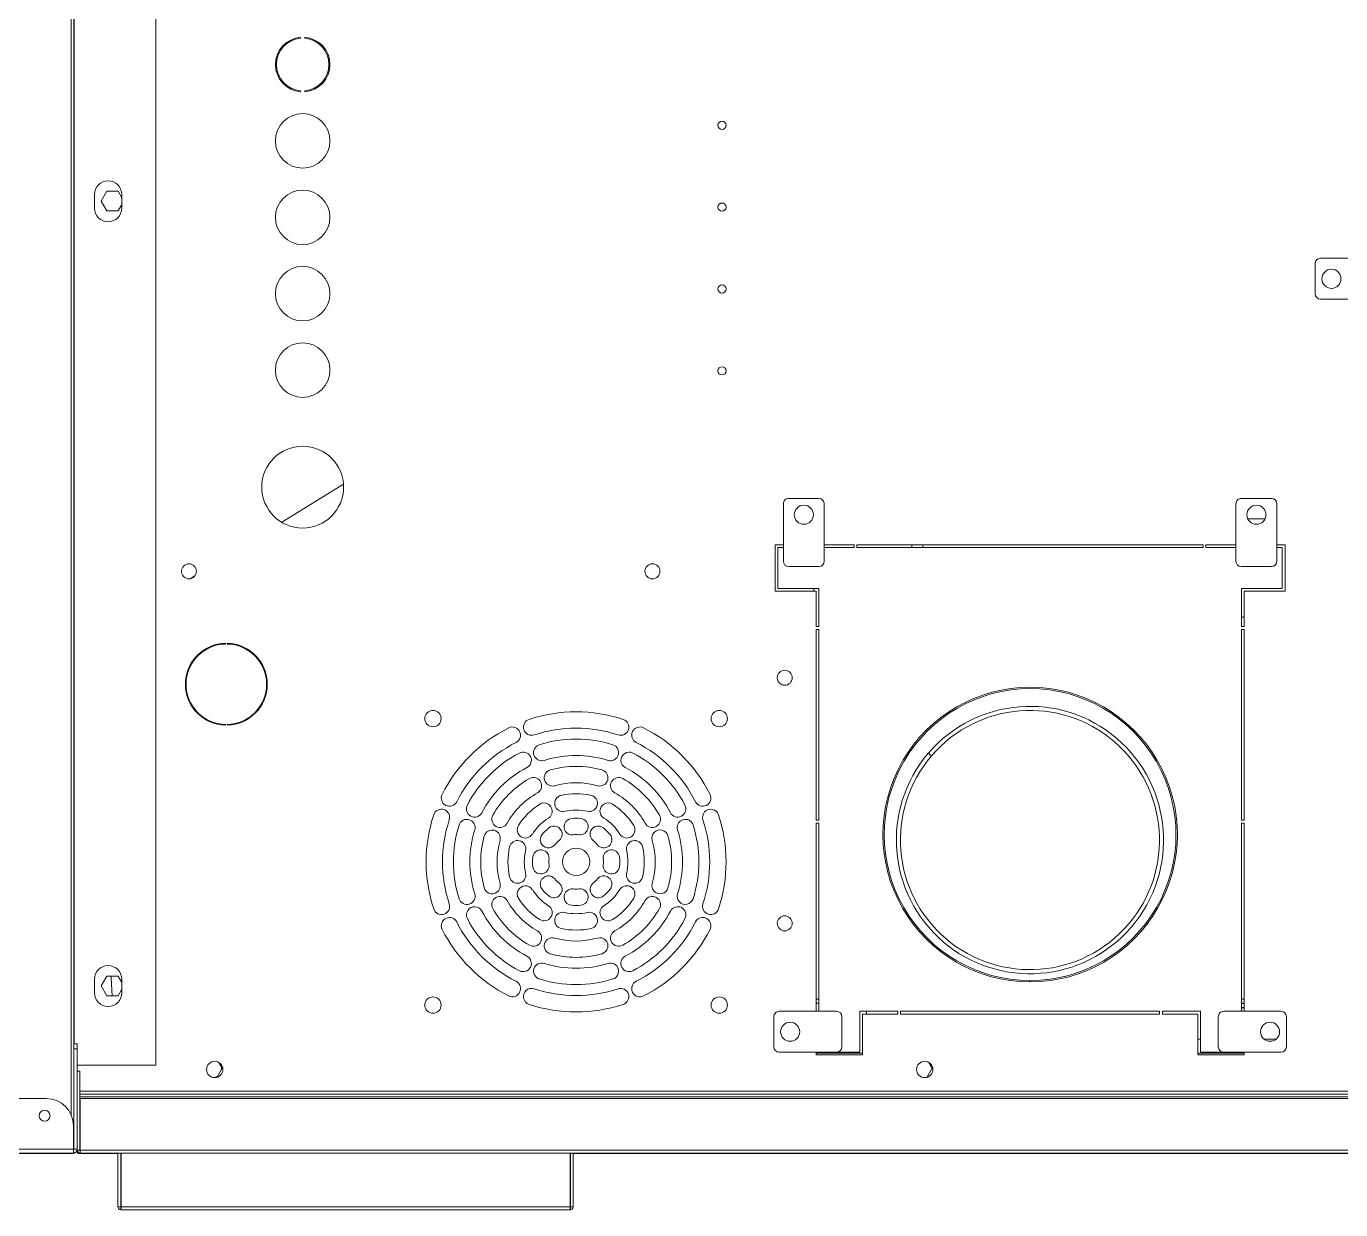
# Model space of a CAD drawing. Header units: millimetres. Extents: x 7703 to 14147, y -5820 to 95.
# Drawn here: x 12749.72 to 12797.93, y -3400.08 to -3356.71 of the extents above; entities that cross this region are included whole.
import ezdxf

# ---------------------------------------------------------------- set-up
doc = ezdxf.new("R2010")
doc.units = ezdxf.units.MM

# ---------------------------------------------------------------- blocks, each defined once
blk = doc.blocks.new('A$C7BB95772')
at = {"color": 1, "linetype": 'Continuous', "lineweight": 0}
for p, q in [((189.12, -741.99), (189.12, -51.27)), ((189.26, -49.91), (189.26, -922.91)), ((190.27, -49.91), (190.27, -922.91)), ((209.24, -922.91), (209.24, -49.91)), ((209.88, -922.92), (209.88, -68.4)), ((209.89, -68.41), (209.89, -922.92)), ((210.9, -70.02), (210.9, -922.92)), ((212, -70.05), (212, -922.92)), ((502.21, -446.95), (502.21, -467.95)), ((517.21, -467.95), (517.21, -446.95)), ((508.73, -460.59), (507.3, -461.41)), ((512.13, -461.41), (510.7, -460.59)), ((504.21, -469.95), (515.21, -469.95)), ((239.22, -480.46), (228.22, -480.46)), ((412.22, -480.96), (395.22, -480.96)), ((395.22, -480.96), (395.22, -495.96)), ((396.22, -496.96), (396.22, -481.96)), ((396.22, -481.96), (411.22, -481.96)), ((411.22, -481.96), (411.22, -483.96)), ((412.22, -483.96), (412.22, -480.96)), ((226.22, -482.46), (226.22, -503.46)), ((231.06, -484.18), (231.06, -488.74)), ((241.22, -503.46), (241.22, -482.46)), ((404.22, -485.96), (404.22, -496.96)), ((427.22, -483.96), (406.22, -483.96)), ((429.22, -496.96), (429.22, -485.96)), ((421.74, -494.63), (421.74, -488.29)), ((226.22, -495.96), (225.22, -495.96)), ((225.22, -495.96), (225.22, -512.96)), ((225.89, -512.96), (225.89, -495.96)), ((310.22, -495.96), (241.22, -495.96)), ((242.55, -495.96), (242.55, -496.96)), ((242.56, -496.96), (242.56, -495.96)), ((244.06, -496.96), (244.06, -495.96)), ((244.19, -495.96), (244.19, -496.96)), ((245.69, -495.96), (245.69, -496.96)), ((245.7, -496.96), (245.7, -495.96)), ((310.22, -496.96), (310.22, -495.96)), ((381.22, -495.96), (311.22, -495.96)), ((311.22, -495.96), (311.22, -496.96)), ((381.22, -496.96), (381.22, -495.96)), ((395.22, -495.96), (382.22, -495.96)), ((382.22, -495.96), (382.22, -496.96)), ((385.74, -496.96), (385.74, -495.96)), ((241.22, -496.96), (310.22, -496.96)), ((311.22, -496.96), (381.22, -496.96)), ((382.22, -496.96), (396.22, -496.96)), ((406.22, -498.96), (427.22, -498.96)), ((411.22, -498.96), (411.22, -509.96)), ((412.22, -509.96), (412.22, -498.96)), ((226.22, -511.96), (226.22, -503.46)), ((228.22, -505.46), (239.22, -505.46)), ((411.22, -509.96), (412.22, -509.96)), ((412.22, -510.96), (411.22, -510.96)), ((411.22, -510.96), (411.22, -637.96)), ((412.22, -637.96), (412.22, -510.96)), ((225.22, -512.96), (240.22, -512.96)), ((241.22, -511.96), (226.22, -511.96)), ((231.06, -511.96), (231.06, -512.96)), ((240.22, -512.96), (240.22, -525.96)), ((241.22, -525.96), (241.22, -511.96)), ((240.22, -525.96), (241.22, -525.96)), ((241.22, -526.96), (240.22, -526.96)), ((240.22, -526.96), (240.22, -621.96)), ((241.22, -621.96), (241.22, -526.96)), ((332.52, -528.01), (332.77, -527.57)), ((333.21, -527.82), (332.96, -528.26)), ((251.99, -574.21), (252.49, -574.21)), ((252.49, -574.71), (251.99, -574.71)), ((220.39, -610.37), (217.01, -612.32)), ((222.49, -611.58), (220.39, -610.37)), ((334.83, -610.65), (335.8, -611.79)), ((335.88, -611.72), (334.9, -610.58)), ((411.22, -613.83), (412.22, -613.83)), ((332.77, -621.35), (332.52, -620.92)), ((332.96, -620.67), (333.21, -621.1)), ((411.22, -617.83), (412.22, -617.83)), ((240.22, -621.96), (241.22, -621.96)), ((241.22, -622.96), (240.22, -622.96)), ((240.22, -622.96), (240.22, -635.96)), ((241.22, -636.96), (241.22, -622.96)), ((240.22, -635.96), (225.22, -635.96)), ((225.22, -635.96), (225.22, -652.96)), ((225.89, -652.96), (225.89, -635.96)), ((240.22, -634.46), (241.22, -634.46)), ((226.22, -645.46), (226.22, -636.96)), ((226.22, -636.96), (241.22, -636.96)), ((411.22, -637.96), (412.22, -637.96)), ((412.22, -638.96), (411.22, -638.96)), ((411.22, -638.96), (411.22, -649.96)), ((412.22, -649.96), (412.22, -638.96)), ((226.22, -645.46), (226.22, -666.46)), ((239.22, -643.46), (228.22, -643.46)), ((241.22, -666.46), (241.22, -645.46)), ((427.22, -649.96), (406.22, -649.96)), ((225.22, -652.96), (226.22, -652.96)), ((310.22, -651.96), (241.22, -651.96)), ((241.22, -652.96), (310.22, -652.96)), ((244.19, -652.96), (244.19, -651.96)), ((245.69, -651.96), (245.69, -652.96)), ((245.7, -652.96), (245.7, -651.96)), ((310.22, -652.96), (310.22, -651.96)), ((311.22, -651.96), (311.22, -652.96)), ((381.22, -651.96), (311.22, -651.96)), ((311.22, -652.96), (381.22, -652.96)), ((381.22, -652.96), (381.22, -651.96)), ((396.22, -651.96), (382.22, -651.96)), ((382.22, -651.96), (382.22, -652.96)), ((382.22, -652.96), (395.22, -652.96)), ((395.22, -652.96), (395.22, -667.96)), ((395.22, -653.83), (396.22, -653.83)), ((396.22, -666.96), (396.22, -651.96)), ((404.22, -651.96), (404.22, -662.96)), ((429.22, -662.96), (429.22, -651.96)), ((406.22, -664.96), (427.22, -664.96)), ((411.22, -664.96), (411.22, -666.96)), ((412.22, -667.96), (412.22, -664.96)), ((228.22, -668.46), (239.22, -668.46)), ((395.22, -667.96), (412.22, -667.96)), ((411.22, -666.96), (396.22, -666.96)), ((169.51, -741.99), (169.51, -742.99)), ((169.51, -741.99), (189.26, -741.99)), ((169.5, -743), (168.5, -743)), ((168.5, -907.98), (168.5, -743)), ((169.51, -742.99), (169.5, -743)), ((169.5, -743), (169.51, -743.17)), ((169.51, -742.99), (189.26, -742.99)), ((169.51, -907.82), (169.51, -743.17)), ((169.51, -743.17), (189.26, -743.17)), ((189.12, -743.17), (189.12, -742.99)), ((434.44, -826.29), (420.48, -848.94)), ((578.28, -840.5), (578.63, -840.5)), ((578.63, -842), (578.28, -842)), ((597.87, -840.5), (598.23, -840.5)), ((598.23, -842), (597.87, -842)), ((349.07, -860.72), (349.07, -860.3)), ((347.08, -863.93), (347.08, -864.69)), ((220.39, -870.77), (217.01, -872.72)), ((219.84, -871.08), (220.93, -871.08)), ((222.49, -871.98), (220.39, -870.77)), ((346.11, -869), (346.36, -869)), ((346.36, -869.5), (346.11, -869.5)), ((375.85, -869), (376.1, -869)), ((376.1, -869.5), (375.85, -869.5)), ((347.08, -873.81), (347.08, -874.56)), ((349.07, -878.2), (349.07, -877.78)), ((400.91, -880.71), (399.77, -882.56)), ((221.46, -895.13), (614.02, -895.13)), ((221.46, -923.92), (221.46, -895.13)), ((169.5, -907.98), (168.5, -907.98)), ((169.51, -907.82), (169.5, -907.98)), ((169.5, -907.98), (169.51, -907.99)), ((169.51, -907.82), (189.26, -907.82)), ((169.51, -908.99), (169.51, -907.99)), ((169.51, -907.99), (189.26, -907.99)), ((169.51, -908.99), (189.26, -908.99)), ((189.12, -907.99), (189.12, -907.82)), ((189.12, -922.14), (189.12, -908.99)), ((249.28, -907.63), (246.93, -908.98)), ((246.93, -908.98), (246.93, -913.11)), ((253.4, -911.48), (246.93, -911.1)), ((247.96, -907.63), (252.96, -907.63)), ((254.08, -908.98), (251.73, -907.63)), ((254.08, -913.11), (254.08, -908.98)), ((536.98, -907.63), (534.63, -908.98)), ((534.63, -908.98), (534.63, -913.11)), ((535.63, -907.63), (540.63, -907.63)), ((541.78, -908.98), (539.43, -907.63)), ((541.78, -913.11), (541.78, -908.98)), ((246.93, -913.11), (250.5, -915.18)), ((250.5, -915.18), (254.08, -913.11)), ((254.08, -911.48), (253.4, -911.48)), ((534.63, -913.11), (538.2, -915.18)), ((538.2, -915.18), (541.78, -913.11)), ((252.96, -917.63), (247.96, -917.63)), ((540.63, -917.63), (535.63, -917.63)), ((189.12, -923.14), (189.12, -922.14)), ((189.14, -925.44), (189.26, -925.44)), ((189.14, -925.44), (189.14, -1008.81)), ((190.27, -922.91), (189.26, -922.91)), ((189.26, -925.32), (190.66, -925.32)), ((189.26, -925.32), (189.26, -1232.86)), ((189.93, -924.13), (189.93, -923.9)), ((190.12, -924.14), (190.12, -923.92)), ((190.26, -922.91), (190.27, -922.91)), ((190.27, -922.91), (209.24, -922.91)), ((190.27, -922.92), (190.27, -923.92)), ((219.24, -922.92), (190.27, -922.92)), ((190.66, -923.92), (190.27, -923.92)), ((190.51, -922.92), (190.51, -922.91)), ((190.51, -923.93), (190.51, -923.92)), ((190.54, -925.16), (190.96, -925.16)), ((190.66, -923.92), (190.66, -925.12)), ((213.73, -923.92), (190.66, -923.92)), ((198.48, -925.12), (190.66, -925.12)), ((190.66, -1232.39), (190.66, -925.32)), ((199.26, -925.32), (190.66, -925.32)), ((190.96, -925.12), (190.96, -925.32)), ((704.23, -925.12), (198.48, -925.12)), ((208.87, -922.92), (208.87, -922.91)), ((219.24, -923.92), (213.73, -923.92)), ((219.24, -922.92), (219.24, -923.92)), ((227.47, -923.92), (219.24, -923.92)), ((227.47, -925.12), (227.47, -923.92)), ((227.47, -923.92), (229.26, -923.92)), ((229.26, -923.92), (229.26, -925.12)), ((229.26, -925.11), (618.71, -925.11)), ((704.23, -926.13), (203.2, -926.13)), ((209.26, -1218.28), (209.26, -935.32))]:
    blk.add_line(p, q, dxfattribs=at)
at = {"color": 1, "linetype": 'Continuous', "lineweight": 0, "flags": 128}
blk.add_lwpolyline([(217.3, -872.55), (217.19, -872.99), (216.91, -873.64)], dxfattribs=at)
at = {"color": 1, "linetype": 'Continuous', "lineweight": 0}
for centre, radius in [((509.71, -463.95), 3.5), ((233.72, -486.46), 3.5), ((423.22, -491.46), 3.5), ((219.9, -613.1), 3), ((423.22, -657.46), 3.5), ((233.72, -662.46), 3.5), ((273.47, -664.46), 2.75), ((363.47, -664.46), 2.75), ((243.49, -688.46), 3), ((348.49, -688.46), 3), ((475.99, -687.46), 1.5), ((505.99, -687.46), 1.5), ((535.99, -687.46), 1.5), ((565.99, -687.46), 1.5), ((402.49, -712.96), 2.75), ((295.99, -740.96), 5), ((243.49, -793.46), 3), ((348.49, -793.46), 3), ((433.35, -841.25), 15), ((476.25, -841.25), 10), ((504.25, -841.25), 10), ((532.25, -841.25), 10), ((560.25, -841.25), 10), ((219.9, -873.5), 3), ((402.49, -882.96), 2.75), ((202.96, -935.92), 2)]:
    blk.add_circle(centre, radius, dxfattribs=at)
for centre, radius, start, end in [((504.21, -467.95), 2, 180, 270), ((515.21, -467.95), 2, 270, 0), ((228.22, -482.46), 2, 90, 180), ((239.22, -482.46), 2, 0, 90), ((406.22, -485.96), 2, 90, 180), ((427.22, -485.96), 2, 0, 90), ((406.22, -496.96), 2, 180, 270), ((427.22, -496.96), 2, 270, 0), ((228.22, -503.46), 2, 180, 270), ((239.22, -503.46), 2, 270, 0), ((305.99, -574.46), 54, 60.2653, 179.7347), ((305.99, -574.46), 53.5, 60.2677, 179.7323), ((303.99, -574.52), 49, 310.6007, 310.4801), ((303.99, -574.52), 47.5, 310.6007, 310.4801), ((305.99, -574.46), 53.5, 300.2677, 59.7323), ((305.99, -574.46), 54, 300.2653, 59.7347), ((305.99, -574.46), 54, 180.2653, 299.7347), ((305.99, -574.46), 53.5, 180.2677, 299.7323), ((228.22, -645.46), 2, 90, 180), ((239.22, -645.46), 2, 0, 90), ((406.22, -651.96), 2, 90, 180), ((427.22, -651.96), 2, 0, 90), ((406.22, -662.96), 2, 180, 270), ((427.22, -662.96), 2, 270, 0), ((228.22, -666.46), 2, 180, 270), ((239.22, -666.46), 2, 270, 0), ((279.68, -691.59), 3, 108.2785, 288.2785), ((295.99, -740.96), 55, 71.7215, 108.2785), ((312.3, -691.59), 3, 251.7215, 71.7215), ((295.99, -740.96), 55, 116.7215, 153.2785), ((272.61, -694.52), 3, 296.7215, 116.7215), ((295.99, -740.96), 49, 71.7215, 108.2785), ((319.37, -694.52), 3, 63.2785, 243.2785), ((295.99, -740.96), 55, 26.7215, 63.2785), ((295.99, -740.96), 49, 116.7215, 153.2785), ((283.39, -700.9), 3, 107.4576, 287.4576), ((295.99, -740.96), 45, 72.5424, 107.4576), ((308.59, -700.9), 3, 252.5424, 72.5424), ((295.99, -740.96), 49, 26.7215, 63.2785), ((295.99, -740.96), 45, 117.5424, 152.4576), ((276.57, -703.72), 3, 297.5424, 117.5424), ((295.99, -740.96), 39, 72.5424, 107.4576), ((315.41, -703.72), 3, 62.4576, 242.4576), ((295.99, -740.96), 45, 27.5424, 62.4576), ((295.99, -740.96), 39, 117.5424, 152.4576), ((287.3, -710.16), 3, 105.7493, 285.7493), ((295.99, -740.96), 35, 74.2507, 105.7493), ((304.68, -710.16), 3, 254.2507, 74.2507), ((295.99, -740.96), 39, 27.5424, 62.4576), ((295.99, -740.96), 35, 119.2507, 150.7493), ((280.35, -713.04), 3, 299.2507, 119.2507), ((295.99, -740.96), 29, 74.2507, 105.7493), ((311.63, -713.04), 3, 60.7493, 240.7493), ((295.99, -740.96), 35, 29.2507, 60.7493), ((249.54, -717.58), 3, 153.2785, 333.2785), ((295.99, -740.96), 29, 119.2507, 150.7493), ((291.15, -719.5), 3, 102.709, 282.709), ((295.99, -740.96), 25, 77.291, 102.709), ((300.83, -719.5), 3, 257.291, 77.291), ((295.99, -740.96), 29, 29.2507, 60.7493), ((342.44, -717.58), 3, 206.7215, 26.7215), ((246.61, -724.65), 3, 341.7215, 161.7215), ((258.75, -721.54), 3, 152.4576, 332.4576), ((295.99, -740.96), 25, 122.291, 147.709), ((284.24, -722.37), 3, 302.291, 122.291), ((295.99, -740.96), 19, 77.291, 102.709), ((307.74, -722.37), 3, 57.709, 237.709), ((295.99, -740.96), 25, 32.291, 57.709), ((333.23, -721.54), 3, 207.5424, 27.5424), ((345.37, -724.65), 3, 18.2785, 198.2785), ((295.99, -740.96), 55, 161.7215, 198.2785), ((295.99, -740.96), 49, 161.7215, 198.2785), ((295.99, -740.96), 45, 162.5424, 197.4576), ((255.92, -728.36), 3, 342.5424, 162.5424), ((268.07, -725.33), 3, 150.7493, 330.7493), ((277.39, -729.21), 3, 147.709, 327.709), ((295.99, -740.96), 19, 122.291, 147.709), ((287.86, -730.82), 3, 308.7207, 128.7207), ((294.57, -728.04), 3, 96.2793, 276.2793), ((295.99, -740.96), 16, 83.7207, 96.2793), ((297.41, -728.04), 3, 263.7207, 83.7207), ((304.12, -730.82), 3, 51.2793, 231.2793), ((295.99, -740.96), 19, 32.291, 57.709), ((314.59, -729.21), 3, 212.291, 32.291), ((323.91, -725.33), 3, 209.2507, 29.2507), ((336.06, -728.36), 3, 17.4576, 197.4576), ((295.99, -740.96), 45, 342.5424, 17.4576), ((295.99, -740.96), 49, 341.7215, 18.2785), ((295.99, -740.96), 55, 341.7215, 18.2785), ((295.99, -740.96), 39, 162.5424, 197.4576), ((295.99, -740.96), 35, 164.2507, 195.7493), ((265.19, -732.28), 3, 344.2507, 164.2507), ((285.85, -732.83), 3, 141.2793, 321.2793), ((295.99, -740.96), 16, 128.7207, 141.2793), ((295.99, -740.96), 10, 83.7207, 96.2793), ((306.13, -732.83), 3, 218.7207, 38.7207), ((295.99, -740.96), 16, 38.7207, 51.2793), ((326.79, -732.28), 3, 15.7493, 195.7493), ((295.99, -740.96), 35, 344.2507, 15.7493), ((295.99, -740.96), 39, 342.5424, 17.4576), ((295.99, -740.96), 29, 164.2507, 195.7493), ((295.99, -740.96), 25, 167.291, 192.709), ((274.53, -736.12), 3, 347.291, 167.291), ((295.99, -740.96), 19, 167.291, 192.709), ((283.07, -739.54), 3, 353.7207, 173.7207), ((295.99, -740.96), 10, 128.7207, 141.2793), ((295.99, -740.96), 10, 38.7207, 51.2793), ((308.91, -739.54), 3, 6.2793, 186.2793), ((317.45, -736.12), 3, 12.709, 192.709), ((295.99, -740.96), 19, 347.291, 12.709), ((295.99, -740.96), 25, 347.291, 12.709), ((295.99, -740.96), 29, 344.2507, 15.7493), ((295.99, -740.96), 16, 173.7207, 186.2793), ((283.07, -742.39), 3, 186.2793, 6.2793), ((295.99, -740.96), 10, 173.7207, 186.2793), ((308.91, -742.39), 3, 173.7207, 353.7207), ((295.99, -740.96), 10, 353.7207, 6.2793), ((295.99, -740.96), 16, 353.7207, 6.2793), ((274.53, -745.8), 3, 192.709, 12.709), ((285.85, -749.1), 3, 38.7207, 218.7207), ((306.13, -749.1), 3, 321.2793, 141.2793), ((317.45, -745.8), 3, 167.291, 347.291), ((265.19, -749.65), 3, 195.7493, 15.7493), ((277.39, -752.72), 3, 32.291, 212.291), ((295.99, -740.96), 19, 212.291, 237.709), ((295.99, -740.96), 16, 218.7207, 231.2793), ((287.86, -751.11), 3, 231.2793, 51.2793), ((295.99, -740.96), 10, 218.7207, 231.2793), ((294.57, -753.89), 3, 83.7207, 263.7207), ((295.99, -740.96), 10, 263.7207, 276.2793), ((297.41, -753.89), 3, 276.2793, 96.2793), ((304.12, -751.11), 3, 128.7207, 308.7207), ((295.99, -740.96), 10, 308.7207, 321.2793), ((295.99, -740.96), 16, 308.7207, 321.2793), ((295.99, -740.96), 19, 302.291, 327.709), ((314.59, -752.72), 3, 327.709, 147.709), ((326.79, -749.65), 3, 164.2507, 344.2507), ((246.61, -757.27), 3, 198.2785, 18.2785), ((255.92, -753.56), 3, 197.4576, 17.4576), ((268.07, -756.6), 3, 29.2507, 209.2507), ((295.99, -740.96), 29, 209.2507, 240.7493), ((295.99, -740.96), 25, 212.291, 237.709), ((295.99, -740.96), 25, 302.291, 327.709), ((295.99, -740.96), 29, 299.2507, 330.7493), ((323.91, -756.6), 3, 330.7493, 150.7493), ((336.06, -753.56), 3, 162.5424, 342.5424), ((345.37, -757.27), 3, 161.7215, 341.7215), ((249.54, -764.35), 3, 26.7215, 206.7215), ((258.75, -760.38), 3, 27.5424, 207.5424), ((295.99, -740.96), 39, 207.5424, 242.4576), ((295.99, -740.96), 35, 209.2507, 240.7493), ((284.24, -759.56), 3, 237.709, 57.709), ((291.15, -762.42), 3, 77.291, 257.291), ((295.99, -740.96), 19, 257.291, 282.709), ((295.99, -740.96), 16, 263.7207, 276.2793), ((300.83, -762.42), 3, 282.709, 102.709), ((307.74, -759.56), 3, 122.291, 302.291), ((295.99, -740.96), 35, 299.2507, 330.7493), ((295.99, -740.96), 39, 297.5424, 332.4576), ((333.23, -760.38), 3, 332.4576, 152.4576), ((342.44, -764.35), 3, 333.2785, 153.2785), ((295.99, -740.96), 55, 206.7215, 243.2785), ((295.99, -740.96), 49, 206.7215, 243.2785), ((295.99, -740.96), 45, 207.5424, 242.4576), ((280.35, -768.88), 3, 240.7493, 60.7493), ((295.99, -740.96), 25, 257.291, 282.709), ((311.63, -768.88), 3, 119.2507, 299.2507), ((295.99, -740.96), 45, 297.5424, 332.4576), ((295.99, -740.96), 49, 296.7215, 333.2785), ((295.99, -740.96), 55, 296.7215, 333.2785), ((287.3, -771.76), 3, 74.2507, 254.2507), ((295.99, -740.96), 29, 254.2507, 285.7493), ((304.68, -771.76), 3, 285.7493, 105.7493), ((276.57, -778.2), 3, 242.4576, 62.4576), ((295.99, -740.96), 35, 254.2507, 285.7493), ((315.41, -778.2), 3, 117.5424, 297.5424), ((283.39, -781.03), 3, 72.5424, 252.5424), ((295.99, -740.96), 39, 252.5424, 287.4576), ((308.59, -781.03), 3, 287.4576, 107.4576), ((272.61, -787.41), 3, 243.2785, 63.2785), ((295.99, -740.96), 45, 252.5424, 287.4576), ((319.37, -787.41), 3, 116.7215, 296.7215), ((279.68, -790.34), 3, 71.7215, 251.7215), ((295.99, -740.96), 49, 251.7215, 288.2785), ((312.3, -790.34), 3, 288.2785, 108.2785), ((295.99, -740.96), 55, 251.7215, 288.2785), ((588.25, -841.25), 10, 4.3012, 175.6988), ((588.25, -841.25), 9.65, 4.4575, 175.5425), ((588.25, -841.25), 10, 184.3012, 355.6988), ((588.25, -841.25), 9.65, 184.4575, 355.5425), ((361.1, -869.25), 15, 0.955, 179.045), ((361.1, -869.25), 14.75, 0.9712, 179.0288), ((361.1, -869.25), 15, 180.955, 359.045), ((361.1, -869.25), 14.75, 180.9712, 359.0288), ((247.96, -912.63), 5, 90, 270), ((252.96, -912.63), 5, 270, 90), ((535.63, -912.63), 5, 90, 270), ((540.63, -912.63), 5, 270, 90), ((190.44, -925.44), 1.3, 137.2303, 180), ((190.27, -922.91), 1.01, 180, 270), ((190.66, -925.32), 1.4, 90, 180), ((190.51, -923.08), 1.01, 226.6916, 248.6038), ((190.66, -925.32), 0.2, 90, 180), ((190.96, -925.16), 0.1, 157.1941, 180), ((199.26, -935.32), 10, 0, 90), ((202.96, -935.91), 2, 180.1438, 0)]:
    blk.add_arc(centre, radius, start, end, dxfattribs=at)
for points, knots in [([(169.51, -741.99), (169.38, -742.01), (169.12, -742.04), (168.78, -742.27), (168.55, -742.61), (168.52, -742.87), (168.5, -743)], [0, 0, 0, 0, 0.249984, 0.499997, 0.75002, 1, 1, 1, 1]), ([(168.5, -743), (168.52, -743.02), (168.55, -743.05), (168.78, -743.09), (169.12, -743.13), (169.38, -743.16), (169.51, -743.17)], [0, 0, 0, 0, 0.250003, 0.499997, 0.749997, 1, 1, 1, 1]), ([(169.51, -907.82), (169.38, -907.83), (169.12, -907.86), (168.78, -907.9), (168.55, -907.94), (168.52, -907.97), (168.5, -907.98)], [0, 0, 0, 0, 0.2499952, 0.5000025, 0.7499969, 1, 1, 1, 1]), ([(168.5, -907.98), (168.52, -908.12), (168.55, -908.38), (168.78, -908.72), (169.12, -908.95), (169.38, -908.98), (169.51, -908.99)], [0, 0, 0, 0, 0.249987, 0.500016, 0.749995, 1, 1, 1, 1]), ([(189.12, -923.14), (189.13, -923.26), (189.16, -923.52), (189.39, -923.85), (189.66, -924.04), (189.92, -924.13), (190.05, -924.13), (190.12, -924.14)], [0, 0, 0, 0, 0.242364, 0.489591, 0.741688, 0.870231, 1, 1, 1, 1])]:
    blk.add_open_spline(points, degree=3, knots=knots, dxfattribs=at)

msp = doc.modelspace()

# ---------------------------------------------------------------- block references
at = {"color": 31, "xscale": -0.1000000000021828, "yscale": 0.1000000000021828, "zscale": 0.1000000000021828, "rotation": 270}
msp.add_blockref('A$C7BB95772', (12843.983, -3416.933), dxfattribs=at)

doc.saveas('drawing.dxf')
